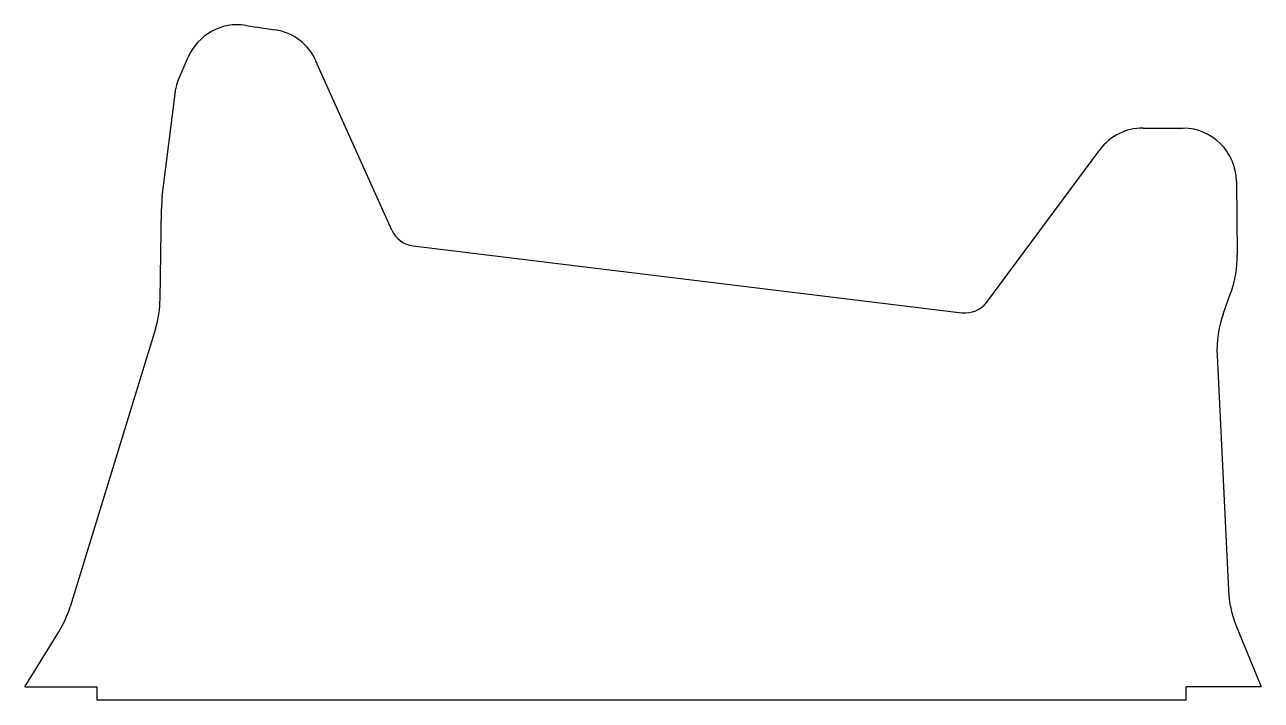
# Model space of a CAD drawing. Extents: x -6.7 to 4.9, y -3.5 to 2.8.
import ezdxf

# ---------------------------------------------------------------- set-up
doc = ezdxf.new("R2010")
doc.units = 0
doc.header["$MEASUREMENT"] = 0
doc.layers.add('CUT', color=7, linetype='CONTINUOUS')

msp = doc.modelspace()

# ---------------------------------------------------------------- linework, layer by layer
at = {"layer": 'CUT', "color": 7, "linetype": 'CONTINUOUS', "ltscale": 2.144561}
for p, q in [((-4.607, 2.748), (-4.332, 2.706)), ((-5.239, 2.229), (-5.142, 2.453)), ((-3.245, 0.839), (-3.952, 2.416)), ((-5.384, 1.153), (-5.257, 2.161)), ((3.754, 1.791), (4.126, 1.79)), ((2.297, 0.17), (3.351, 1.589)), ((4.624, 1.295), (4.631, 0.607)), ((-5.404, 0.2), (-5.392, 1.042)), ((-3.047, 0.693), (2.066, 0.071)), ((4.5, 0.056), (4.573, 0.262)), ((-5.448, -0.079), (-6.243, -2.669)), ((4.443, -0.328), (4.549, -2.515)), ((4.622, -2.845), (4.855, -3.414)), ((-6.665, -3.415), (-6.348, -2.902)), ((4.156, -3.54), (-5.992, -3.54))]:
    msp.add_line(p, q, dxfattribs=at)
at = {"layer": 'CUT', "color": 7, "linetype": 'CONTINUOUS', "ltscale": 12}
for p, q in [((-6.665, -3.415), (-5.992, -3.415)), ((-5.992, -3.54), (-5.992, -3.415)), ((4.855, -3.414), (4.156, -3.414)), ((4.156, -3.54), (4.156, -3.414))]:
    msp.add_line(p, q, dxfattribs=at)
at = {"layer": 'CUT', "color": 7, "linetype": 'CONTINUOUS', "ltscale": 2.144561}
for centre, radius, start, end in [((-4.683, 2.254), 0.5, 81.2358, 156.6042), ((-4.408, 2.212), 0.5, 24.1555, 81.2358), ((-5.009, 2.129), 0.25, 156.6042, 172.8147), ((3.752, 1.291), 0.5, 89.7556, 143.4113), ((4.124, 1.29), 0.5, 0.5593, 89.7556), ((-4.392, 1.028), 1, 172.8147, 179.1706), ((-3.017, 0.942), 0.25, 204.1555, 263.0614), ((3.631, 0.597), 1, 340.4144, 360.5593), ((-6.404, 0.214), 1, 342.9495, 359.1706), ((2.096, 0.319), 0.25, 263.0614, 323.4113), ((5.442, -0.279), 1, 160.4144, 182.7683), ((5.548, -2.466), 1, 182.7683, 202.2533), ((-7.199, -2.376), 1, 328.276, 342.9495)]:
    msp.add_arc(centre, radius, start, end, dxfattribs=at)

doc.saveas('drawing.dxf')
